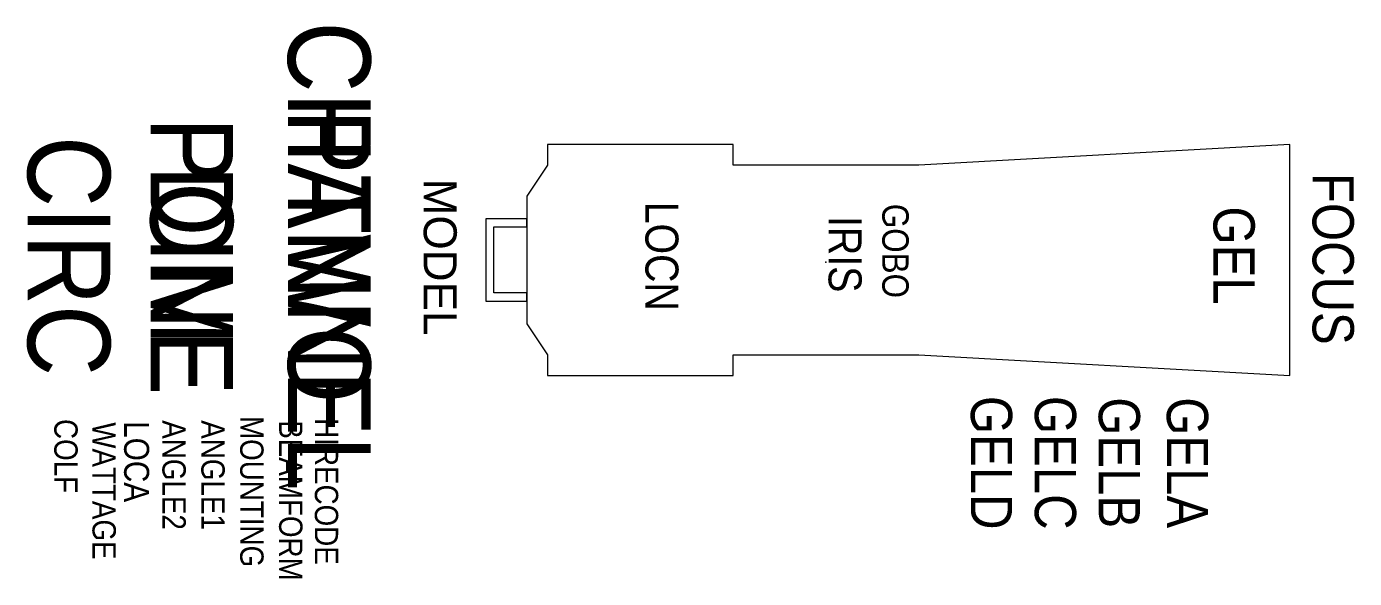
# Model space of a CAD drawing. Extents: x -1121 to 489, y -1598 to -929.
import ezdxf
from ezdxf.enums import TextEntityAlignment as Align

# ---------------------------------------------------------------- set-up
doc = ezdxf.new("R2010")
doc.units = 0
doc.header["$MEASUREMENT"] = 0
for name, color, linetype in [('CHANNEL', 3, 'CONTINUOUS'), ('CIRC', 6, 'CONTINUOUS'), ('DIMMER', 4, 'CONTINUOUS'), ('FOCUS', 2, 'CONTINUOUS'), ('GEL', 1, 'CONTINUOUS'), ('LANTERNS', 4, 'CONTINUOUS'), ('LOCATION', 7, 'CONTINUOUS'), ('MODEL', 6, 'CONTINUOUS'), ('PATCH', 5, 'CONTINUOUS'), ('PATCH2', 5, 'CONTINUOUS')]:
    doc.layers.add(name, color=color, linetype=linetype)

msp = doc.modelspace()

# ---------------------------------------------------------------- linework, layer by layer
at = {"layer": 'LANTERNS', "color": 0}
for points in [[(411, -1071.7), (-39, -1096.7), (-264, -1096.7), (-264, -1071.7), (-489, -1071.7), (-489, -1096.7), (-514, -1134.2), (-514, -1289.2), (-489, -1326.7), (-489, -1351.7), (-264, -1351.7), (-264, -1326.7), (-39, -1326.7), (411, -1351.7)], [(-514, -1161.7), (-564, -1161.7), (-564, -1261.7), (-514, -1261.7), (-514, -1251.7), (-554, -1251.7), (-554, -1171.7), (-514, -1171.7)]]:
    msp.add_lwpolyline(points, close=True, dxfattribs=at)
msp.add_point((-151.5, -1214.2), dxfattribs=at)
msp.add_point((-151.5, -1214.2), dxfattribs=at)
msp.add_point((-151.5, -1214.2), dxfattribs=at)

# ---------------------------------------------------------------- texts
at = {"layer": 'CHANNEL', "width": 0.89}
msp.add_attdef('CHANNEL', text='', height=100, rotation=270, dxfattribs=at).set_placement((-803.7, -1206.9), align=Align.CENTER)
at = {"layer": 'CIRC', "width": 0.89}
msp.add_attdef('CIRC', text='', height=100, rotation=270, dxfattribs=at).set_placement((-1119.3, -1206.9), align=Align.CENTER)
at = {"layer": 'DIMMER', "width": 0.89}
msp.add_attdef('DIM', text='', height=100, rotation=270, dxfattribs=at).set_placement((-970.4, -1206.1), align=Align.CENTER)
at = {"layer": 'FOCUS', "color": 30, "width": 0.89}
msp.add_attdef('FOCUS', text='', height=50, rotation=270, dxfattribs=at).set_placement((438.5, -1210.3), align=Align.CENTER)
at = {"layer": 'GEL', "width": 0.89}
for tag, height, p in [('GOBO', 32, (-83.2, -1200.7)), ('GEL', 50, (318.3, -1206.3)), ('GELD', 50, (24.2, -1457.6)), ('GELC', 50, (101.7, -1457.6)), ('GELB', 50, (179.2, -1457.6)), ('GELA', 50, (261.8, -1457.6))]:
    msp.add_attdef(tag, text='', height=height, rotation=270, dxfattribs=at).set_placement(p, align=Align.CENTER)
at = {"layer": 'LANTERNS', "color": 30, "width": 0.89}
msp.add_attdef('IRIS', text='', height=40, rotation=270, dxfattribs=at).set_placement((-128.3, -1204.7), align=Align.MIDDLE)
at = {"layer": 'LANTERNS', "color": 0, "width": 0.89, "flags": 1}
for tag, p, s, height in [('COLF', (-1087.1, -1404.6), 'N', 28.3), ('WATTAGE', (-1040.8, -1408.5), '1000', 28.3), ('LOCA', (-1002.4, -1407.2), '', 30.3), ('ANGLE2', (-956, -1406.1), '180', 28.3), ('ANGLE1', (-908.8, -1406.1), '0', 28.3), ('MOUNTING', (-861.7, -1400.9), 'STANDARD HOOK CLAMP', 28.305), ('BEAMFORM', (-814.5, -1406.1), 'C', 28.3), ('HIRECODE', (-771.2, -1403.6), '', 28.3)]:
    msp.add_attdef(tag, p, s, height=height, rotation=270, dxfattribs=at)
at = {"layer": 'LOCATION', "width": 0.89}
msp.add_attdef('LOCN', text='', height=40, rotation=270, dxfattribs=at).set_placement((-370.4, -1207.2), align=Align.CENTER)
at = {"layer": 'MODEL'}
msp.add_attdef('MODEL', text='F/S 1K LONG', height=40, rotation=270, dxfattribs=at).set_placement((-639.2, -1208.2), align=Align.CENTER)
at = {"layer": 'PATCH', "width": 0.89}
msp.add_attdef('PONE', text='', height=100, rotation=270, dxfattribs=at).set_placement((-970.4, -1206.9), align=Align.CENTER)
at = {"layer": 'PATCH2', "width": 0.89}
msp.add_attdef('PTWO', text='', height=100, rotation=270, dxfattribs=at).set_placement((-803.7, -1206.9), align=Align.CENTER)

doc.saveas('drawing.dxf')
